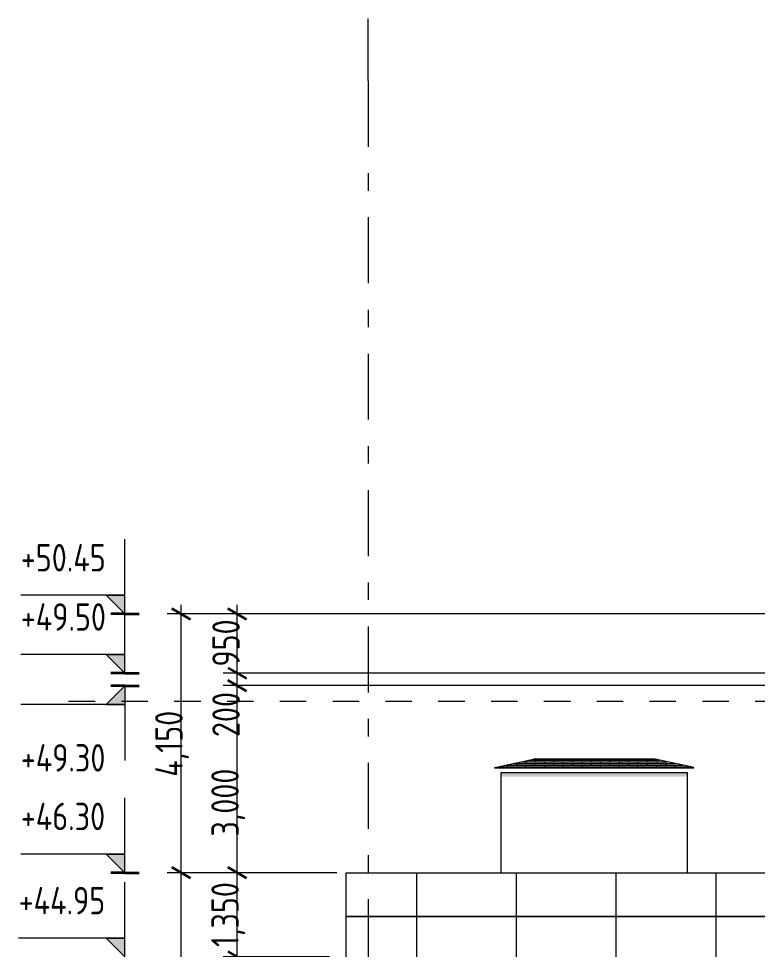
# Model space of a CAD drawing. Header units: millimetres. Extents: x 18162 to 7085488, y 72188 to 247925.
# Drawn here: x 4804337 to 4816180, y 127907 to 142837 of the extents above; entities that cross this region are included whole.
import ezdxf
from ezdxf.enums import TextEntityAlignment as Align

# ---------------------------------------------------------------- set-up
doc = ezdxf.new("R2010")
doc.units = ezdxf.units.MM
doc.header["$MEASUREMENT"] = 0
doc.linetypes.add('Dashed', pattern=[423.333333, 211.666667, -211.666667])
doc.linetypes.add('Double Dashed', pattern=[1093.611073, 529.166651, -211.666656, 141.111112, -211.666656])
for name, color, linetype in [('Shell - Roof', 7, 'Continuous'), ('Structural - Bearing', 7, 'Continuous'), ('Structural - Grid', 7, 'Continuous')]:
    doc.layers.add(name, color=color, linetype=linetype)
doc.styles.add('GENERATED_STYLE_3', font='', dxfattribs={"width": 0.8})
doc.styles.get('GENERATED_STYLE_3').set_extended_font_data('ISOCPEUR MON')
doc.dimstyles.new('GENERATED_STYLE__15', dxfattribs={"dimtxt": 440.00001, "dimasz": 228, "dimexe": 0.18, "dimexo": 150, "dimgap": 0, "dimtad": 1, "dimdec": 0, "dimzin": 0, "dimdsep": 46, "dimtxsty": 'GENERATED_STYLE_3', "dimblk": 'ARROWHEAD_2', "dimblk1": 'ARROWHEAD_2', "dimblk2": 'ARROWHEAD_2', "dimcen": 0.09, "dimclrd": 13, "dimclre": 13, "dimclrt": 13, "dimadec": 0, "dimazin": 0, "dimtfac": 1, "dimtdec": 4, "dimtmove": 0, "dimatfit": 3, "dimfxl": 1, "dimtolj": 1, "dimtzin": 0, "dimarcsym": 0})

# ---------------------------------------------------------------- blocks, each defined once
blk = doc.blocks.new('*X1947', base_point=(4860813, 82837))
at = {"layer": 'Shell - Roof', "color": 7, "linetype": 'Continuous', "lineweight": 13}
for p, q in [((4812511, 130941), (4812620, 130941)), ((4812620, 130941), (4812920, 130941)), ((4812620, 130915), (4812620, 130941)), ((4812770, 130941), (4812770, 130957)), ((4812920, 130915), (4812920, 130941)), ((4812920, 130941), (4813219, 130941)), ((4813067, 130941), (4813067, 130957)), ((4813219, 130941), (4813519, 130941)), ((4813219, 130915), (4813219, 130941)), ((4813369, 130941), (4813369, 130957)), ((4813519, 130915), (4813519, 130941)), ((4813519, 130941), (4813817, 130941)), ((4813666, 130941), (4813666, 130957)), ((4813817, 130941), (4814117, 130941)), ((4813817, 130915), (4813817, 130941)), ((4813967, 130941), (4813967, 130957)), ((4814117, 130915), (4814117, 130941)), ((4814117, 130941), (4814416, 130941)), ((4814264, 130941), (4814264, 130957)), ((4814416, 130941), (4814618, 130941)), ((4814416, 130915), (4814416, 130941)), ((4814566, 130941), (4814566, 130952)), ((4812022, 130837), (4812322, 130837)), ((4812022, 130826), (4812022, 130837)), ((4812144, 130863), (4812322, 130863)), ((4812144, 130863), (4812320, 130863)), ((4812172, 130837), (4812172, 130863)), ((4812266, 130889), (4812322, 130889)), ((4812322, 130863), (4812322, 130889)), ((4812322, 130889), (4812620, 130889)), ((4812322, 130863), (4812620, 130863)), ((4812322, 130826), (4812322, 130837)), ((4812322, 130837), (4812620, 130837)), ((4812388, 130915), (4812620, 130915)), ((4812469, 130889), (4812469, 130915)), ((4812469, 130837), (4812469, 130863)), ((4812620, 130915), (4812920, 130915)), ((4812620, 130915), (4812720, 130915)), ((4812620, 130889), (4812920, 130889)), ((4812620, 130863), (4812620, 130889)), ((4812620, 130863), (4812920, 130863)), ((4812620, 130863), (4812720, 130863)), ((4812620, 130837), (4812920, 130837)), ((4812620, 130826), (4812620, 130837)), ((4812720, 130915), (4812919, 130915)), ((4812720, 130863), (4812919, 130863)), ((4812770, 130889), (4812770, 130915)), ((4812770, 130837), (4812770, 130863)), ((4812920, 130915), (4813219, 130915)), ((4812920, 130863), (4812920, 130889)), ((4812920, 130889), (4813219, 130889)), ((4812920, 130863), (4813219, 130863)), ((4812920, 130826), (4812920, 130837)), ((4812920, 130837), (4813219, 130837)), ((4813067, 130889), (4813067, 130915)), ((4813067, 130837), (4813067, 130863)), ((4813219, 130915), (4813519, 130915)), ((4813219, 130915), (4813318, 130915)), ((4813219, 130889), (4813519, 130889)), ((4813219, 130863), (4813219, 130889)), ((4813219, 130863), (4813519, 130863)), ((4813219, 130863), (4813318, 130863)), ((4813219, 130837), (4813519, 130837)), ((4813219, 130826), (4813219, 130837)), ((4813318, 130915), (4813517, 130915)), ((4813318, 130863), (4813517, 130863)), ((4813369, 130889), (4813369, 130915)), ((4813369, 130837), (4813369, 130863)), ((4813519, 130915), (4813817, 130915)), ((4813519, 130863), (4813519, 130889)), ((4813519, 130889), (4813817, 130889)), ((4813519, 130863), (4813817, 130863)), ((4813519, 130826), (4813519, 130837)), ((4813519, 130837), (4813817, 130837)), ((4813666, 130889), (4813666, 130915)), ((4813666, 130837), (4813666, 130863)), ((4813817, 130915), (4814117, 130915)), ((4813817, 130915), (4813917, 130915)), ((4813817, 130889), (4814117, 130889)), ((4813817, 130863), (4813817, 130889)), ((4813817, 130863), (4814117, 130863)), ((4813817, 130863), (4813917, 130863)), ((4813817, 130837), (4814117, 130837)), ((4813817, 130826), (4813817, 130837)), ((4813917, 130915), (4814116, 130915)), ((4813917, 130863), (4814116, 130863)), ((4813967, 130889), (4813967, 130915)), ((4813967, 130837), (4813967, 130863)), ((4814117, 130915), (4814416, 130915)), ((4814117, 130863), (4814117, 130889)), ((4814117, 130889), (4814416, 130889)), ((4814117, 130863), (4814416, 130863)), ((4814117, 130826), (4814117, 130837)), ((4814117, 130837), (4814416, 130837)), ((4814264, 130889), (4814264, 130915)), ((4814264, 130837), (4814264, 130863)), ((4814416, 130915), (4814716, 130915)), ((4814416, 130915), (4814515, 130915)), ((4814416, 130889), (4814716, 130889)), ((4814416, 130863), (4814416, 130889)), ((4814416, 130863), (4814716, 130863)), ((4814416, 130863), (4814515, 130863)), ((4814416, 130837), (4814716, 130837)), ((4814416, 130826), (4814416, 130837)), ((4814515, 130915), (4814714, 130915)), ((4814515, 130863), (4814714, 130863)), ((4814566, 130889), (4814566, 130915)), ((4814566, 130837), (4814566, 130863)), ((4814716, 130915), (4814716, 130920)), ((4814716, 130915), (4814741, 130915)), ((4814716, 130863), (4814716, 130889)), ((4814716, 130889), (4814863, 130889)), ((4814716, 130863), (4814985, 130863)), ((4814716, 130826), (4814716, 130837)), ((4814716, 130837), (4815014, 130837)), ((4814863, 130889), (4814863, 130889)), ((4814863, 130837), (4814863, 130863)), ((4815014, 130837), (4815107, 130837)), ((4815014, 130826), (4815014, 130837))]:
    blk.add_line(p, q, dxfattribs=at)
blk = doc.blocks.new('*X1952', base_point=(4860813, 82837))
at = {"layer": 'Structural - Bearing', "color": 7, "linetype": 'Continuous', "lineweight": 9}
for p, q in [((4809590, 128437), (4809613, 128437)), ((4809613, 128437), (4809590, 128437)), ((4809640, 128437), (4809613, 128437)), ((4809613, 128437), (4809640, 128437))]:
    blk.add_line(p, q, dxfattribs=at)
blk = doc.blocks.new('*X1953', base_point=(4860813, 82837))
at = {"layer": 'Structural - Bearing', "color": 7, "linetype": 'Continuous', "lineweight": 9}
for p, q in [((4810713, 129137), (4810713, 128437)), ((4812313, 129137), (4812313, 128437)), ((4813913, 129137), (4813913, 128437)), ((4815513, 129137), (4815513, 128437)), ((4817113, 129137), (4817113, 128437)), ((4818713, 129137), (4818713, 128437)), ((4820313, 129137), (4820313, 128437)), ((4821913, 129137), (4821913, 128437)), ((4810713, 128437), (4809640, 128437)), ((4809640, 128437), (4810713, 128437)), ((4810713, 128437), (4811213, 128437)), ((4810713, 128437), (4810713, 127837)), ((4811213, 128437), (4810713, 128437)), ((4812313, 128437), (4811213, 128437)), ((4811213, 128437), (4812313, 128437)), ((4812313, 128437), (4812813, 128437)), ((4812313, 128437), (4812313, 127837)), ((4812813, 128437), (4812313, 128437)), ((4813913, 128437), (4812813, 128437)), ((4812813, 128437), (4813913, 128437)), ((4813913, 128437), (4814413, 128437)), ((4813913, 128437), (4813913, 127837)), ((4814413, 128437), (4813913, 128437)), ((4815513, 128437), (4814413, 128437)), ((4814413, 128437), (4815513, 128437)), ((4815513, 128437), (4816013, 128437)), ((4815513, 128437), (4815513, 127837)), ((4816013, 128437), (4815513, 128437)), ((4817113, 128437), (4816013, 128437)), ((4816013, 128437), (4817113, 128437)), ((4817113, 128437), (4817613, 128437)), ((4817113, 128437), (4817113, 127837)), ((4817613, 128437), (4817113, 128437)), ((4818713, 128437), (4817613, 128437)), ((4817613, 128437), (4818713, 128437)), ((4818713, 128437), (4819213, 128437)), ((4818713, 128437), (4818713, 127837)), ((4819213, 128437), (4818713, 128437)), ((4820313, 128437), (4819213, 128437)), ((4819213, 128437), (4820313, 128437)), ((4820313, 128437), (4820813, 128437)), ((4820313, 128437), (4820313, 127837)), ((4820813, 128437), (4820313, 128437)), ((4821913, 128437), (4820813, 128437)), ((4820813, 128437), (4821913, 128437)), ((4821913, 128437), (4822413, 128437)), ((4821913, 128437), (4821913, 127837)), ((4822413, 128437), (4821913, 128437)), ((4822590, 128437), (4822413, 128437)), ((4822413, 128437), (4822590, 128437)), ((4810713, 127837), (4810713, 127787)), ((4812313, 127837), (4812313, 127787)), ((4813913, 127837), (4813913, 127787)), ((4815513, 127837), (4815513, 127787)), ((4817113, 127837), (4817113, 127787)), ((4818713, 127837), (4818713, 127787)), ((4820313, 127837), (4820313, 127787)), ((4821913, 127837), (4821913, 127787))]:
    blk.add_line(p, q, dxfattribs=at)
blk = doc.blocks.new('*D2158', base_point=(4860813, 82837))
at = {"color": 12, "linetype": 'Continuous', "lineweight": 35}
for p, q in [((4807692, 129223), (4807992, 129050)), ((4807692, 127873), (4807992, 127700))]:
    blk.add_line(p, q, dxfattribs=at)
at = {"color": 13, "linetype": 'Continuous', "lineweight": 13}
for p, q in [((4809440, 129137), (4807617, 129137)), ((4807842, 127787), (4807842, 129137)), ((4809320, 127787), (4807617, 127787))]:
    blk.add_line(p, q, dxfattribs=at)
at = {"color": 13, "lineweight": 13, "insert": (4807969, 127944), "char_height": 440, "attachment_point": 7, "rotation": 90, "style": 'GENERATED_STYLE_3'}
blk.add_mtext('\\A1;{\\pql;\\fISOCPEUR MON|b0|i0|c0|p0;\\W0.800000;1,350}', dxfattribs=at)
blk = doc.blocks.new('ARROWHEAD_2')
at = {"color": 0, "linetype": 'Continuous', "lineweight": 0}
for p, q in [((-0.378, -0.655), (0.378, 0.655)), ((0, 0), (-1, 0))]:
    blk.add_line(p, q, dxfattribs=at)
blk = doc.blocks.new('*D2159', base_point=(4860813, 82837))
at = {"color": 13, "linetype": 'Continuous', "lineweight": 13}
for p, q in [((4822320, 132137), (4807617, 132137)), ((4807842, 129137), (4807842, 132137)), ((4809440, 129137), (4807617, 129137))]:
    blk.add_line(p, q, dxfattribs=at)
at = {"color": 12, "linetype": 'Continuous', "lineweight": 35}
for p, q in [((4807692, 132223), (4807992, 132050)), ((4807692, 129223), (4807992, 129050))]:
    blk.add_line(p, q, dxfattribs=at)
at = {"color": 13, "lineweight": 13, "char_height": 440, "attachment_point": 7, "rotation": 90, "style": 'GENERATED_STYLE_3'}
for s, insert in [('\\A1;{\\pql;\\fISOCPEUR MON|b0|i0|c0|p0;\\W0.800000;200}', (4807882, 131312)), ('\\A1;{\\pql;\\fISOCPEUR MON|b0|i0|c0|p0;\\W0.800000;3,000}', (4807969, 129715))]:
    blk.add_mtext(s, dxfattribs=dict(at, insert=insert))
blk = doc.blocks.new('*D2160', base_point=(4860813, 82837))
at = {"color": 13, "linetype": 'Continuous', "lineweight": 13}
for p, q in [((4822320, 132337), (4807617, 132337)), ((4807842, 132137), (4807842, 132337)), ((4822320, 132137), (4807617, 132137))]:
    blk.add_line(p, q, dxfattribs=at)
at = {"color": 12, "linetype": 'Continuous', "lineweight": 35}
for p, q in [((4807692, 132423), (4807992, 132250)), ((4807692, 132223), (4807992, 132050))]:
    blk.add_line(p, q, dxfattribs=at)
blk = doc.blocks.new('*D2161', base_point=(4860813, 82837))
at = {"color": 12, "linetype": 'Continuous', "lineweight": 35}
for p, q in [((4807992, 133200), (4807692, 133373)), ((4807692, 132423), (4807992, 132250))]:
    blk.add_line(p, q, dxfattribs=at)
at = {"color": 13, "linetype": 'Continuous', "lineweight": 13}
for p, q in [((4807842, 133287), (4807842, 133433)), ((4822440, 133287), (4807617, 133287)), ((4807842, 132337), (4807842, 133287)), ((4822320, 132337), (4807617, 132337))]:
    blk.add_line(p, q, dxfattribs=at)
at = {"color": 13, "lineweight": 13, "insert": (4807882, 132443), "char_height": 440, "attachment_point": 7, "rotation": 90, "style": 'GENERATED_STYLE_3'}
blk.add_mtext('\\A1;{\\pql;\\fISOCPEUR MON|b0|i0|c0|p0;\\W0.800000;950}', dxfattribs=at)
blk = doc.blocks.new('*D2162', base_point=(4860813, 82837))
at = {"color": 12, "linetype": 'Continuous', "lineweight": 35}
for p, q in [((4806792, 129223), (4807092, 129050)), ((4806792, 82823), (4807092, 82650))]:
    blk.add_line(p, q, dxfattribs=at)
at = {"color": 13, "linetype": 'Continuous', "lineweight": 13}
for p, q in [((4809440, 129137), (4806717, 129137)), ((4806942, 82737), (4806942, 129137)), ((4809440, 82737), (4806717, 82737)), ((4806942, 82590), (4806942, 82737))]:
    blk.add_line(p, q, dxfattribs=at)
at = {"color": 13, "lineweight": 13, "insert": (4807069, 105225), "char_height": 440, "attachment_point": 7, "rotation": 90, "style": 'GENERATED_STYLE_3'}
blk.add_mtext('\\A1;{\\pql;\\fISOCPEUR MON|b0|i0|c0|p0;\\W0.800000;46,400}', dxfattribs=at)
blk = doc.blocks.new('*D2163', base_point=(4860813, 82837))
at = {"color": 12, "linetype": 'Continuous', "lineweight": 35}
for p, q in [((4807092, 133200), (4806792, 133373)), ((4806792, 129223), (4807092, 129050))]:
    blk.add_line(p, q, dxfattribs=at)
at = {"color": 13, "linetype": 'Continuous', "lineweight": 13}
for p, q in [((4806942, 133287), (4806942, 133433)), ((4822440, 133287), (4806717, 133287)), ((4806942, 129137), (4806942, 133287)), ((4809440, 129137), (4806717, 129137))]:
    blk.add_line(p, q, dxfattribs=at)
at = {"color": 13, "lineweight": 13, "insert": (4807069, 130676), "char_height": 440, "attachment_point": 7, "rotation": 90, "style": 'GENERATED_STYLE_3'}
blk.add_mtext('\\A1;{\\pql;\\fISOCPEUR MON|b0|i0|c0|p0;\\W0.800000;4,150}', dxfattribs=at)
blk = doc.blocks.new('Standard grid marker[368]_3', base_point=(4809940, 142837))
at = {"layer": 'Structural - Grid', "color": 13, "linetype": 'Double Dashed', "lineweight": 13, "ltscale": 2}
for q in [(4809940, 142837), (4809940, 80337)]:
    blk.add_line((4809940, 141837), q, dxfattribs=at)
at = {"layer": 'Structural - Grid', "color": 13, "lineweight": 13, "style": 'GENERATED_STYLE_3'}
blk.add_attdef('AC_MarkerText_1', text='', height=500, rotation=360, dxfattribs=at).set_placement((4809940, 78987), align=Align.TOP_CENTER)

msp = doc.modelspace()

# ---------------------------------------------------------------- hatches: boundary and pattern name
at = {"linetype": 'Continuous', "lineweight": 13}
for points in [[(4806041.8, 133286.7), (4806041.8, 133586.7), (4805741.8, 133586.7)], [(4806041.8, 132336.7), (4806041.8, 132636.7), (4805741.8, 132636.7)], [(4806041.8, 132136.7), (4805741.8, 131836.7), (4806041.8, 131836.7)], [(4806041.8, 129136.7), (4806041.8, 129436.7), (4805741.8, 129436.7)], [(4806041.8, 127786.7), (4806041.8, 128086.7), (4805741.8, 128086.7)]]:
    msp.add_hatch(color=13, dxfattribs=at).paths.add_polyline_path(points)
at = {"layer": 'Structural - Bearing', "linetype": 'Continuous', "lineweight": 0}
msp.add_hatch(color=49, dxfattribs=at).paths.add_polyline_path([(4815059.5, 130736.7), (4812069.5, 130736.7), (4812069.5, 130677.4), (4815059.5, 130677.4)])

# ---------------------------------------------------------------- linework, layer by layer
at = {"color": 13, "linetype": 'Continuous', "lineweight": 13}
for p, q in [((4806041.8, 133286.7), (4806041.8, 134486.7)), ((4806041.8, 133586.7), (4804371.8, 133586.7)), ((4806041.8, 133286.7), (4805741.8, 133586.7)), ((4805741.8, 133586.7), (4806041.8, 133586.7)), ((4806041.8, 132336.7), (4806041.8, 133536.7)), ((4806041.8, 132636.7), (4804371.8, 132636.7)), ((4806041.8, 132336.7), (4805741.8, 132636.7)), ((4805741.8, 132636.7), (4806041.8, 132636.7)), ((4806041.8, 132136.7), (4805741.8, 131836.7)), ((4806041.8, 132136.7), (4806041.8, 130936.7)), ((4806041.8, 131836.7), (4804371.8, 131836.7)), ((4805741.8, 131836.7), (4806041.8, 131836.7)), ((4806041.8, 129136.7), (4806041.8, 130336.7)), ((4806041.8, 129436.7), (4804371.8, 129436.7)), ((4806041.8, 129136.7), (4805741.8, 129436.7)), ((4805741.8, 129436.7), (4806041.8, 129436.7)), ((4806041.8, 127786.7), (4806041.8, 128986.7)), ((4806041.8, 128086.7), (4804336.6, 128086.7)), ((4806041.8, 127786.7), (4805741.8, 128086.7)), ((4805741.8, 128086.7), (4806041.8, 128086.7))]:
    msp.add_line(p, q, dxfattribs=at)
at = {"color": 12, "linetype": 'Continuous', "lineweight": 35}
for p, q in [((4806041.8, 133286.7), (4805816.8, 133286.7)), ((4806041.8, 133286.7), (4806266.8, 133286.7)), ((4806041.8, 132336.7), (4805816.8, 132336.7)), ((4806041.8, 132336.7), (4806266.8, 132336.7)), ((4806041.8, 132136.7), (4805816.8, 132136.7)), ((4806041.8, 132136.7), (4806266.8, 132136.7)), ((4806041.8, 129136.7), (4805816.8, 129136.7)), ((4806041.8, 129136.7), (4806266.8, 129136.7))]:
    msp.add_line(p, q, dxfattribs=at)
at = {"color": 8, "linetype": 'Dashed', "lineweight": 13, "ltscale": 2}
msp.add_line((4805138.5, 131886.7), (4846132, 131886.7), dxfattribs=at)
at = {"layer": 'Shell - Roof', "color": 7, "linetype": 'Continuous', "lineweight": 13}
for p, q in [((4811969.5, 130825.6), (4812589.5, 130957.4)), ((4814539.5, 130957.4), (4812589.5, 130957.4)), ((4815159.5, 130825.6), (4814539.5, 130957.4)), ((4811969.5, 130825.6), (4815159.5, 130825.6)), ((4811971.6, 130815.9), (4811969.5, 130825.6)), ((4815157.4, 130815.9), (4811971.6, 130815.9)), ((4815157.4, 130815.9), (4815159.5, 130825.6))]:
    msp.add_line(p, q, dxfattribs=at)
at = {"layer": 'Structural - Bearing', "color": 7, "linetype": 'Continuous', "lineweight": 13}
for p, q in [((4815059.5, 130736.7), (4812069.5, 130736.7)), ((4812069.5, 130736.7), (4812069.5, 129136.7)), ((4815059.5, 129136.7), (4815059.5, 130736.7)), ((4809589.5, 129136.7), (4809639.5, 129136.7)), ((4809589.5, 127786.7), (4809589.5, 129136.7)), ((4809639.5, 129136.7), (4822589.5, 129136.7))]:
    msp.add_line(p, q, dxfattribs=at)

# ---------------------------------------------------------------- block references
at = {"layer": 'Shell - Roof', "lineweight": 0}
msp.add_blockref('*X1947', (4860813, 82836.7), dxfattribs=at)
at = {"layer": 'Structural - Bearing', "lineweight": 0}
for name in ['*X1953', '*X1952']:
    msp.add_blockref(name, (4860813, 82836.7), dxfattribs=at)
at = {"layer": 'Structural - Grid', "color": 13, "linetype": 'Continuous', "lineweight": 13}
msp.add_blockref('Standard grid marker[368]_3', (4809939.5, 142836.7), dxfattribs=at)

# ---------------------------------------------------------------- texts
at = {"color": 13, "lineweight": 13, "char_height": 440, "attachment_point": 7, "style": 'GENERATED_STYLE_3'}
for s, insert in [('\\A1;{\\pql;\\fISOCPEUR MON|b0|i0|c0|p0;\\W0.800000;+50.45}', (4804371.8, 133968.9)), ('\\A1;{\\pql;\\fISOCPEUR MON|b0|i0|c0|p0;\\W0.800000;+49.50}', (4804371.8, 133018.9)), ('\\A1;{\\pql;\\fISOCPEUR MON|b0|i0|c0|p0;\\W0.800000;+49.30}', (4804371.8, 130758.9)), ('\\A1;{\\pql;\\fISOCPEUR MON|b0|i0|c0|p0;\\W0.800000;+46.30}', (4804371.8, 129818.9)), ('\\A1;{\\pql;\\fISOCPEUR MON|b0|i0|c0|p0;\\W0.800000;+44.95}', (4804336.6, 128468.9))]:
    msp.add_mtext(s, dxfattribs=dict(at, insert=insert))

# ---------------------------------------------------------------- dimensions: what is measured, and where the dimension line sits
at = {"color": 13, "linetype": 'Continuous', "lineweight": 13}
for base, p1, p2, picture, middle in [((4806941.8, 133286.7), (4809589.5, 129136.7), (4822589.5, 133286.7), '*D2163', (4806633.8, 131413)), ((4807841.8, 133286.7), (4822469.5, 132336.7), (4822589.5, 133286.7), '*D2161', (4807533.8, 132945.1)), ((4807841.8, 132136.7), (4809589.5, 129136.7), (4822469.5, 132136.7), '*D2159', (4807533.8, 130451.6)), ((4807841.8, 132336.7), (4822469.5, 132136.7), (4822469.5, 132336.7), '*D2160', (4807533.8, 131814.6)), ((4807841.8, 129136.7), (4809469.9, 127786.7), (4809589.5, 129136.7), '*D2158', (4807533.8, 128680.6)), ((4806941.8, 129136.7), (4809589.5, 82736.7), (4809589.5, 129136.7), '*D2162', (4806633.8, 106129.8))]:
    dim = msp.add_linear_dim(base=base, p1=p1, p2=p2, angle=90, dimstyle='GENERATED_STYLE__15', dxfattribs=at)
    dim.commit()
    dim.dimension.update_dxf_attribs({"geometry": picture, "text_midpoint": middle, "dimtype": 160, "text_rotation": 90})

doc.saveas('drawing.dxf')
